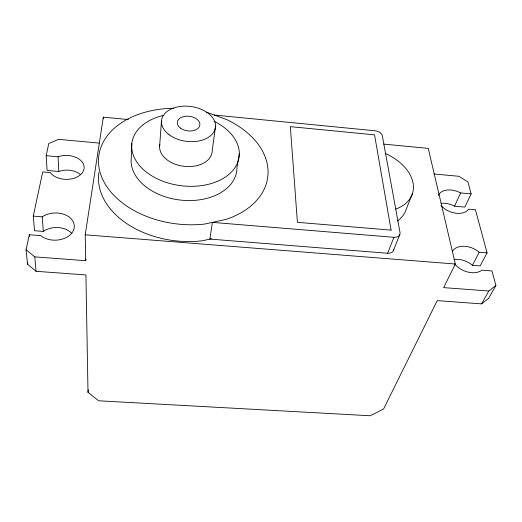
<?xml version="1.0" encoding="UTF-8"?>
<svg xmlns="http://www.w3.org/2000/svg" width="522" height="522" viewBox="0 0 522 522"><rect width="100%" height="100%" fill="white"/><g stroke="black" fill="none" stroke-linecap="round" stroke-linejoin="round"><path stroke-width="0.78" d="M103.304 118.762L103.317 117.163L128.438 119.577M131.831 143.478L131.257 157.964A53.14 35.998 7 0 0 182.145 200.246A53.14 35.998 7 0 0 236.949 167.536L239.337 153.435M159.641 146.049L161.474 120.921M454.655 264.008A17.892 12.078 24.4 0 0 481.956 270.168L491.965 270.957L495.9 285.508L488.585 298.382L481.565 303.876L437.221 300.633L383.592 408.987L370.268 415.766L98.684 400.785L88.003 392.348L88.316 389.927M215.547 126.128L212.173 150.923A26.4 17.572 7.2 0 1 183.842 166.303A26.4 17.572 7.2 0 1 159.862 144.535M99.121 143.087L58.64 139.354L48.787 143.504L46.177 155.719L58.072 156.789A17.794 11.967 0.4 0 1 82.182 161.996A17.794 11.967 0.4 0 1 74.339 178.132A17.794 11.967 0.4 0 1 50.38 172.619L42.713 171.947L33.284 216.108L42.256 216.839A19.06 13.611 -1.9 0 1 69.387 217.204A19.06 13.611 -1.9 0 1 67.827 236.603A19.06 13.611 -1.9 0 1 40.742 235.624L29.31 234.73L26.1 249.744L34.791 256.87L85.68 260.7L85.915 259.095M85.68 260.7L85.216 234.809L103.317 117.163M88.003 392.348L85.928 274.937L36.051 271.29L27.522 264.23L27.855 262.657M393.914 237.308L212.376 222.385L209.883 239.089L387.611 253.261L393.914 237.308A7.341 5.057 20 0 0 400.015 232.518L382.306 135.687A6.545 4.085 16.5 0 0 375.233 130.807L214.333 115.049M412.524 193.342L406.168 209.355A45.453 30.55 17.4 0 1 397.412 221.028M393.451 250.462L399.852 234.522M454.545 206.197L460.613 192.931L471.138 193.871L464.906 207.103L454.545 206.197A16.397 10.753 21.8 0 0 440.986 203.378M383.69 144.105L428.255 148.385L455.341 264.021L443.661 287.615L488.801 291.015L495.9 285.508M453.99 259.617A17.565 12.052 24.8 0 1 472.43 265.287L479.216 252.23L487.078 252.863L475.438 209.779L468.671 209.185A16.684 10.753 21.6 0 1 455.81 213.185A16.684 10.753 21.6 0 1 441.018 205.492M487.078 252.863L480.162 265.9L472.43 265.287M481.565 303.876L488.801 291.015M211.403 238.743L202.419 240.779A83.376 57.681 6.8 0 1 98.899 172.397M71.938 233.582A18.694 13.552 -2.3 0 0 43.319 231.422L34.524 230.731L33.284 216.108M85.216 234.809L455.341 264.021M80.714 174.726A17.467 11.941 0.1 0 0 58.79 171.49L47.111 170.466L46.177 155.719M433.945 173.989L458.792 176.279L467.901 181.878L471.138 193.871M26.1 249.744L27.522 264.23M29.31 234.73L29.454 236.349M34.791 256.87L36.051 271.29M42.256 216.839L43.319 231.422M58.072 156.789L58.79 171.49M393.686 249.157A7.184 5.044 20.3 0 1 387.611 253.261M173.709 108.282A85.145 57.759 7 0 0 99.904 171.686A85.145 57.759 7 0 0 204.755 224.049L226.359 219.318A85.145 57.759 7 0 0 226.672 119.577L207.704 112.608A85.145 57.759 7 0 0 206.183 112.21M385.575 153.559A46.386 30.55 17.2 0 1 395.728 209.087M214.066 121.306A54.066 36.018 7.2 0 1 224.59 177.571A54.066 36.018 7.2 0 1 141.495 167.751A54.066 36.018 7.2 0 1 163.817 115.362M452.404 251.35A17.892 12.078 24.4 0 1 479.216 252.23M438.369 195.574A16.684 10.753 21.6 0 1 460.613 192.931M391.108 230.124L297.403 222.326L290.343 126.644L374.548 134.839L391.108 230.124M180.423 128.073A11.353 7.334 7.4 0 0 199.443 126.487A11.353 7.334 7.4 0 0 185.923 116.236A11.353 7.334 7.4 0 0 180.423 128.073M169.161 134.787A27.19 17.559 7.4 0 0 214.555 130.611A27.19 17.559 7.4 0 0 181.76 106.299A27.19 17.559 7.4 0 0 169.161 134.787"/></g></svg>
